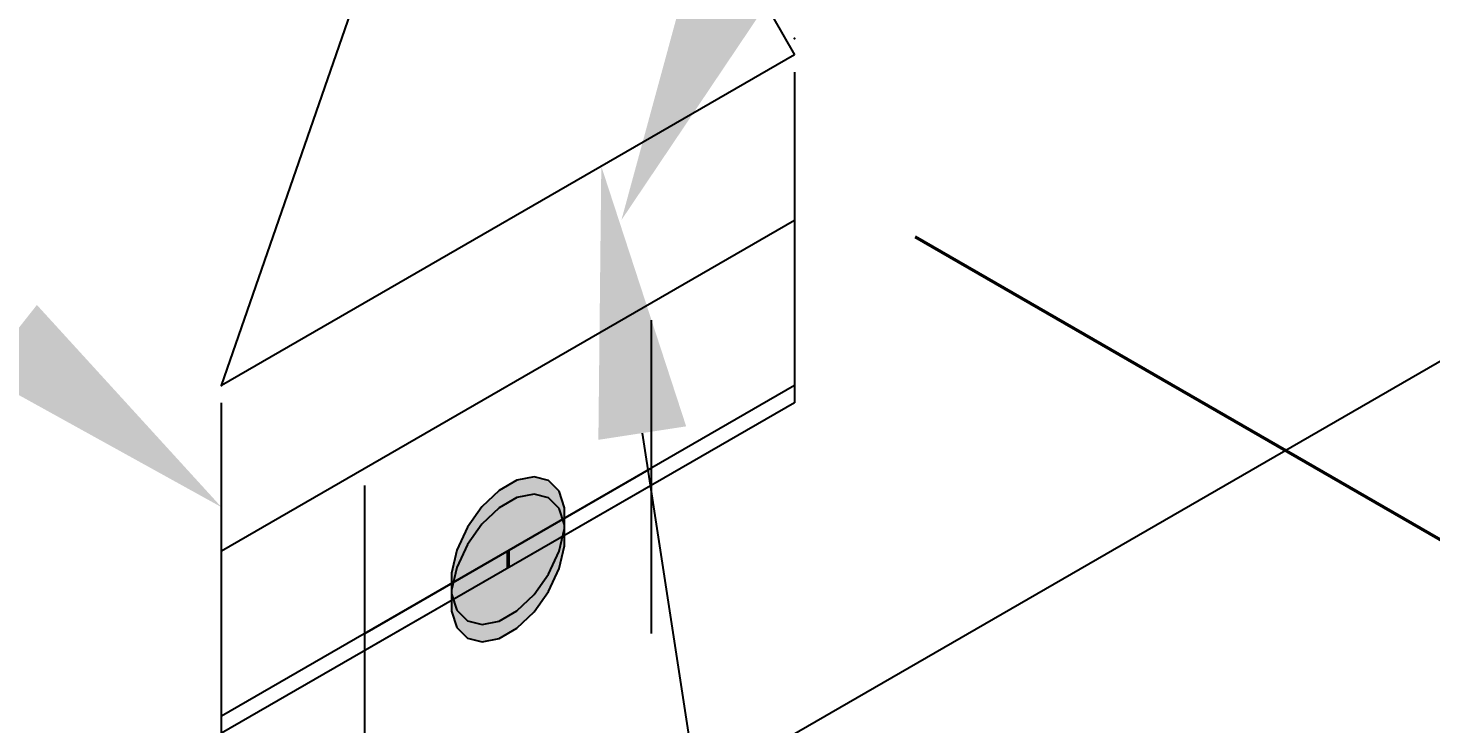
# Model space of a CAD drawing. Header units: millimetres. Extents: x 0 to 594, y 0 to 420.
# Drawn here: x 228.88 to 241.86, y 194.61 to 201.06 of the extents above; entities that cross this region are included whole.
import ezdxf
from ezdxf import colors
from ezdxf.entities.mleader import LeaderData, LeaderLine
from ezdxf.math import Vec2, Vec3

# ---------------------------------------------------------------- set-up
doc = ezdxf.new("R2010")
doc.units = ezdxf.units.MM
doc.header["$LTSCALE"] = 0.25
for name, color, linetype in [('기호 작은 보어', 4, 'Continuous'), ('밸브', 4, 'Continuous'), ('용접', 1, 'Continuous'), ('주석', 7, 'Continuous'), ('치수', 1, 'Continuous')]:
    doc.layers.add(name, color=color, linetype=linetype)
doc.layers.add('파이프 작은 보어', color=30, linetype='Continuous', lineweight=50)
doc.styles.add('AdskIsoMetric', font='arial.ttf', dxfattribs={"width": 0.8, "height": 2.5})
doc.styles.add('AdskIsoMetric-30', font='arial.ttf', dxfattribs={"width": 0.8, "height": 2.5})
doc.styles.get("Standard").update_dxf_attribs({"font": 'arial.ttf'})
doc.dimstyles.new('AdskIsoMetric', dxfattribs={"dimtxt": 2.5, "dimasz": 2.5, "dimexe": 1, "dimexo": 2, "dimgap": 0.8, "dimtad": 1, "dimdec": 0, "dimrnd": 1, "dimzin": 0, "dimdsep": 46, "dimtxsty": 'AdskIsoMetric', "dimcen": 0, "dimclrt": 7, "dimadec": 0, "dimazin": 0, "dimtfac": 1, "dimtdec": 0, "dimtmove": 1, "dimatfit": 3, "dimfxl": 0, "dimfrac": 2, "dimtolj": 1, "dimtzin": 0, "dimarcsym": 0})

# ---------------------------------------------------------------- blocks, each defined once
blk = doc.blocks.new('나사 캡-2-IsoRight')
at = {"color": 0, "linetype": 'ByBlock', "lineweight": -2, "extrusion": (-0.707107, -0.408248, 0.57735)}
for p, q in [((0.08839, -0.25516), (0.08839, 0.15309)), ((0.08839, 0.15309), (0.26517, 0.05103)), ((0.26517, -0.35722), (0.08839, -0.25516))]:
    blk.add_line(p, q, dxfattribs=at)
blk = doc.blocks.new('개스킷-2-IsoRight')
at = {"color": 0, "linetype": 'ByBlock', "lineweight": -2, "extrusion": (-1, 0, 0)}
for p in [(-0.05294, 0.23469), (0.04419, 0.17861), (-0.04419, -0.17861), (0.04419, -0.22964)]:
    blk.add_point(p, dxfattribs=at)
blk = doc.blocks.new('플랜지-2-IsoRight')
at = {"color": 0, "linetype": 'ByBlock', "lineweight": -2}
blk.add_wipeout([(0.04419, -0.22964), (-0.04419, -0.17861), (-0.04419, 0.22964), (0.04419, 0.17861)], dxfattribs=at)
at = {"color": 0, "linetype": 'ByBlock', "lineweight": -2, "extrusion": (-0.707107, -0.408248, 0.57735)}
for p, q in [((-0.04419, -0.17861), (-0.04419, 0.22964)), ((-0.04419, 0.22964), (0.04419, 0.17861)), ((0.04419, 0.17861), (0.04419, -0.22964)), ((0.04419, -0.22964), (-0.04419, -0.17861))]:
    blk.add_line(p, q, dxfattribs=at)
at = {"color": 0, "linetype": 'ByBlock', "lineweight": -2}
blk.add_wipeout([(0.04419, -0.22964), (-0.04419, -0.17861), (-0.04419, 0.22964), (0.04419, 0.17861)], dxfattribs=at)
at = {"color": 0, "linetype": 'ByBlock', "lineweight": -2, "extrusion": (-0.707107, -0.408248, 0.57735)}
for p, q in [((-0.04419, -0.17861), (-0.04419, 0.22964)), ((-0.04419, 0.22964), (0.04419, 0.17861)), ((0.04419, 0.17861), (0.04419, -0.22964)), ((0.04419, -0.22964), (-0.04419, -0.17861))]:
    blk.add_line(p, q, dxfattribs=at)
blk = doc.blocks.new('볼 밸브-2-IsoRight')
at = {"color": 0, "linetype": 'ByBlock', "lineweight": -2, "extrusion": (-0.707107, -0.408248, 0.57735)}
for p, q in [((-0.35355, 0), (-0.35355, 0.40825)), ((-0.35355, 0.40825), (-0.10063, 0.11627)), ((-0.10059, -0.0002), (-0.35355, 0))]:
    blk.add_line(p, q, dxfattribs=at)
blk = doc.blocks.new('Operator_Lever-1-IsoLeft')
at = {"color": 0, "linetype": 'ByBlock', "lineweight": -2, "extrusion": (0, 0.816497, 0.57735)}
for p, q in [((0, 0), (-0.44194, -0.25516)), ((-0.44194, -0.25516), (-0.26517, -0.35722))]:
    blk.add_line(p, q, dxfattribs=at)
blk = doc.blocks.new('*D91')
at = {"layer": 'Defpoints', "color": 0}
for p in [(233.321, 220.872), (246.311, 200.495), (233.321, 192.995)]:
    blk.add_point(p, dxfattribs=at)
at = {"layer": '치수', "color": 0, "lineweight": -2}
for p, q in [((235.321, 222.027), (247.311, 228.949)), ((246.311, 225.872), (246.311, 202.995)), ((235.321, 194.149), (247.311, 201.072))]:
    blk.add_line(p, q, dxfattribs=at)
at = {"layer": '치수', "color": 0}
for points in [[(245.894, 225.872), (246.728, 225.872), (246.311, 228.372)], [(245.894, 202.995), (246.728, 202.995), (246.311, 200.495)]]:
    blk.add_solid(points, dxfattribs=at)
at = {"layer": '치수', "color": 7, "insert": (244.045, 213.125), "char_height": 2.5, "attachment_point": 5, "rotation": 90, "style": 'AdskIsoMetric-30'}
blk.add_mtext('\\A1;390', dxfattribs=at)
blk = doc.blocks.new('*D96')
at = {"layer": 'Defpoints', "color": 0}
for p in [(224.357, 206.472), (253.05, 189.907), (253.05, 174.907)]:
    blk.add_point(p, dxfattribs=at)
at = {"layer": '치수', "color": 0, "lineweight": -2}
blk.add_line((226.522, 190.222), (250.885, 176.157), dxfattribs=at)
at = {"layer": '치수', "color": 0}
for points in [[(226.73, 190.583), (226.314, 189.861), (224.357, 191.472)], [(251.093, 176.517), (250.676, 175.796), (253.05, 174.907)]]:
    blk.add_solid(points, dxfattribs=at)
at = {"layer": '치수', "color": 7, "insert": (238.483, 185.933), "char_height": 2.5, "attachment_point": 5, "rotation": 330, "style": 'AdskIsoMetric-30'}
blk.add_mtext('\\A1;303', dxfattribs=at)
blk = doc.blocks.new('엘보우-1-Iso2DSkew0')
at = {"color": 0, "linetype": 'ByBlock', "lineweight": -2, "extrusion": (0.707107, 0.408248, -0.57735)}
for p, q in [((0, 0), (5.303, -3.062)), ((0, 0), (0, 0)), ((0, -6.124), (0, 0))]:
    blk.add_line(p, q, dxfattribs=at)
blk = doc.blocks.new('SocketWeld-2-IsoRight')
blk.add_hatch(color=256).paths.add_polyline_path([(0.00553, -0.04352), (0.00575, -0.04356), (0.00596, -0.0436), (0.00617, -0.04365), (0.00639, -0.04369), (0.0066, -0.04373), (0.00682, -0.04378), (0.00703, -0.04382), (0.00725, -0.04386), (0.00746, -0.04391), (0.00768, -0.04395), (0.00789, -0.04399), (0.00811, -0.04404), (0.00832, -0.04408), (0.00854, -0.04412), (0.00875, -0.04417), (0.00897, -0.04421), (0.00918, -0.04425), (0.0094, -0.0443), (0.00961, -0.04434), (0.00982, -0.04438), (0.01004, -0.04443), (0.01025, -0.04447), (0.01047, -0.04451), (0.01068, -0.04456), (0.0109, -0.0446), (0.01111, -0.04464), (0.01133, -0.04469), (0.01154, -0.04473), (0.01176, -0.04477), (0.01197, -0.04482), (0.01219, -0.04486), (0.0124, -0.0449), (0.01262, -0.04495), (0.01283, -0.04499), (0.01305, -0.04503), (0.01326, -0.04508), (0.01347, -0.04512), (0.01369, -0.04516), (0.0139, -0.04521), (0.01412, -0.04525), (0.01433, -0.04529), (0.01455, -0.04534), (0.01476, -0.04538), (0.01498, -0.04543), (0.01519, -0.04547), (0.01541, -0.04551), (0.01562, -0.04556), (0.01584, -0.0456), (0.01605, -0.04564), (0.01605, -0.04564), (0.01623, -0.04559), (0.01642, -0.04555), (0.0166, -0.0455), (0.01678, -0.04545), (0.01696, -0.0454), (0.01715, -0.04536), (0.01733, -0.04531), (0.01751, -0.04526), (0.01769, -0.04521), (0.01788, -0.04516), (0.01806, -0.04512), (0.01824, -0.04507), (0.01843, -0.04502), (0.01861, -0.04497), (0.01879, -0.04493), (0.01897, -0.04488), (0.01916, -0.04483), (0.01934, -0.04478), (0.01952, -0.04473), (0.0197, -0.04469), (0.01989, -0.04464), (0.02007, -0.04459), (0.02025, -0.04454), (0.02043, -0.0445), (0.02062, -0.04445), (0.0208, -0.0444), (0.02098, -0.04435), (0.02116, -0.0443), (0.02135, -0.04426), (0.02153, -0.04421), (0.02171, -0.04416), (0.0219, -0.04411), (0.02208, -0.04407), (0.02226, -0.04402), (0.02244, -0.04397), (0.02263, -0.04392), (0.02281, -0.04387), (0.02299, -0.04383), (0.02317, -0.04378), (0.02336, -0.04373), (0.02354, -0.04368), (0.02372, -0.04364), (0.0239, -0.04359), (0.02409, -0.04354), (0.02427, -0.04349), (0.02445, -0.04344), (0.02463, -0.0434), (0.02482, -0.04335), (0.025, -0.0433), (0.025, -0.0433), (0.02513, -0.04317), (0.02527, -0.04303), (0.0254, -0.0429), (0.02553, -0.04276), (0.02566, -0.04263), (0.0258, -0.0425), (0.02593, -0.04236), (0.02606, -0.04223), (0.02619, -0.04209), (0.02633, -0.04196), (0.02646, -0.04182), (0.02659, -0.04169), (0.02672, -0.04156), (0.02686, -0.04142), (0.02699, -0.04129), (0.02712, -0.04115), (0.02726, -0.04102), (0.02739, -0.04088), (0.02752, -0.04075), (0.02765, -0.04062), (0.02779, -0.04048), (0.02792, -0.04035), (0.02805, -0.04021), (0.02818, -0.04008), (0.02832, -0.03994), (0.02845, -0.03981), (0.02858, -0.03968), (0.02872, -0.03954), (0.02885, -0.03941), (0.02898, -0.03927), (0.02911, -0.03914), (0.02925, -0.039), (0.02938, -0.03887), (0.02951, -0.03874), (0.02964, -0.0386), (0.02978, -0.03847), (0.02991, -0.03833), (0.03004, -0.0382), (0.03017, -0.03806), (0.03031, -0.03793), (0.03044, -0.0378), (0.03057, -0.03766), (0.03071, -0.03753), (0.03084, -0.03739), (0.03097, -0.03726), (0.0311, -0.03712), (0.03124, -0.03699), (0.03137, -0.03686), (0.0315, -0.03672), (0.0315, -0.03672), (0.03157, -0.03651), (0.03164, -0.03631), (0.03171, -0.0361), (0.03178, -0.03589), (0.03185, -0.03568), (0.03192, -0.03548), (0.03199, -0.03527), (0.03206, -0.03506), (0.03213, -0.03485), (0.0322, -0.03465), (0.03227, -0.03444), (0.03234, -0.03423), (0.03241, -0.03402), (0.03248, -0.03381), (0.03255, -0.03361), (0.03262, -0.0334), (0.03269, -0.03319), (0.03276, -0.03298), (0.03283, -0.03278), (0.0329, -0.03257), (0.03297, -0.03236), (0.03304, -0.03215), (0.03311, -0.03195), (0.03318, -0.03174), (0.03325, -0.03153), (0.03332, -0.03132), (0.03339, -0.03112), (0.03346, -0.03091), (0.03352, -0.0307), (0.03359, -0.03049), (0.03366, -0.03028), (0.03373, -0.03008), (0.0338, -0.02987), (0.03387, -0.02966), (0.03394, -0.02945), (0.03401, -0.02925), (0.03408, -0.02904), (0.03415, -0.02883), (0.03422, -0.02862), (0.03429, -0.02842), (0.03436, -0.02821), (0.03443, -0.028), (0.0345, -0.02779), (0.03457, -0.02759), (0.03464, -0.02738), (0.03471, -0.02717), (0.03478, -0.02696), (0.03485, -0.02676), (0.03492, -0.02655), (0.03492, -0.02655), (0.03492, -0.02629), (0.03492, -0.02603), (0.03492, -0.02577), (0.03492, -0.0255), (0.03492, -0.02524), (0.03492, -0.02498), (0.03492, -0.02472), (0.03492, -0.02446), (0.03492, -0.0242), (0.03492, -0.02394), (0.03492, -0.02368), (0.03492, -0.02342), (0.03492, -0.02316), (0.03492, -0.0229), (0.03492, -0.02264), (0.03492, -0.02238), (0.03492, -0.02212), (0.03492, -0.02186), (0.03492, -0.02159), (0.03492, -0.02133), (0.03492, -0.02107), (0.03492, -0.02081), (0.03492, -0.02055), (0.03492, -0.02029), (0.03492, -0.02003), (0.03492, -0.01977), (0.03492, -0.01951), (0.03492, -0.01925), (0.03492, -0.01899), (0.03492, -0.01873), (0.03492, -0.01847), (0.03492, -0.01821), (0.03492, -0.01795), (0.03492, -0.01768), (0.03492, -0.01742), (0.03492, -0.01716), (0.03492, -0.0169), (0.03492, -0.01664), (0.03492, -0.01638), (0.03492, -0.01612), (0.03492, -0.01586), (0.03492, -0.0156), (0.03492, -0.01534), (0.03492, -0.01508), (0.03492, -0.01482), (0.03492, -0.01456), (0.03492, -0.0143), (0.03492, -0.01404), (0.03492, -0.01377), (0.03492, -0.01377), (0.03485, -0.01349), (0.03478, -0.0132), (0.03471, -0.01291), (0.03464, -0.01262), (0.03457, -0.01233), (0.0345, -0.01205), (0.03443, -0.01176), (0.03436, -0.01147), (0.03429, -0.01118), (0.03422, -0.01089), (0.03415, -0.0106), (0.03408, -0.01032), (0.03401, -0.01003), (0.03394, -0.00974), (0.03387, -0.00945), (0.0338, -0.00916), (0.03373, -0.00888), (0.03366, -0.00859), (0.03359, -0.0083), (0.03352, -0.00801), (0.03346, -0.00772), (0.03339, -0.00743), (0.03332, -0.00715), (0.03325, -0.00686), (0.03318, -0.00657), (0.03311, -0.00628), (0.03304, -0.00599), (0.03297, -0.00571), (0.0329, -0.00542), (0.03283, -0.00513), (0.03276, -0.00484), (0.03269, -0.00455), (0.03262, -0.00426), (0.03255, -0.00398), (0.03248, -0.00369), (0.03241, -0.0034), (0.03234, -0.00311), (0.03227, -0.00282), (0.0322, -0.00254), (0.03213, -0.00225), (0.03206, -0.00196), (0.03199, -0.00167), (0.03192, -0.00138), (0.03185, -0.00109), (0.03178, -0.00081), (0.03171, -0.00052), (0.03164, -0.00023), (0.03157, 0.00006), (0.0315, 0.00035), (0.0315, 0.00035), (0.03137, 0.00063), (0.03124, 0.00092), (0.0311, 0.00121), (0.03097, 0.0015), (0.03084, 0.00178), (0.03071, 0.00207), (0.03057, 0.00236), (0.03044, 0.00265), (0.03031, 0.00293), (0.03017, 0.00322), (0.03004, 0.00351), (0.02991, 0.0038), (0.02978, 0.00408), (0.02964, 0.00437), (0.02951, 0.00466), (0.02938, 0.00495), (0.02925, 0.00523), (0.02911, 0.00552), (0.02898, 0.00581), (0.02885, 0.0061), (0.02872, 0.00638), (0.02858, 0.00667), (0.02845, 0.00696), (0.02832, 0.00725), (0.02818, 0.00753), (0.02805, 0.00782), (0.02792, 0.00811), (0.02779, 0.0084), (0.02765, 0.00868), (0.02752, 0.00897), (0.02739, 0.00926), (0.02726, 0.00955), (0.02712, 0.00983), (0.02699, 0.01012), (0.02686, 0.01041), (0.02672, 0.0107), (0.02659, 0.01098), (0.02646, 0.01127), (0.02633, 0.01156), (0.02619, 0.01185), (0.02606, 0.01213), (0.02593, 0.01242), (0.0258, 0.01271), (0.02566, 0.013), (0.02553, 0.01328), (0.0254, 0.01357), (0.02527, 0.01386), (0.02513, 0.01415), (0.025, 0.01443), (0.025, 0.01443), (0.02482, 0.01469), (0.02463, 0.01495), (0.02445, 0.01521), (0.02427, 0.01547), (0.02409, 0.01573), (0.0239, 0.01599), (0.02372, 0.01624), (0.02354, 0.0165), (0.02336, 0.01676), (0.02317, 0.01702), (0.02299, 0.01728), (0.02281, 0.01754), (0.02263, 0.0178), (0.02244, 0.01806), (0.02226, 0.01831), (0.02208, 0.01857), (0.0219, 0.01883), (0.02171, 0.01909), (0.02153, 0.01935), (0.02135, 0.01961), (0.02116, 0.01987), (0.02098, 0.02012), (0.0208, 0.02038), (0.02062, 0.02064), (0.02043, 0.0209), (0.02025, 0.02116), (0.02007, 0.02142), (0.01989, 0.02168), (0.0197, 0.02193), (0.01952, 0.02219), (0.01934, 0.02245), (0.01916, 0.02271), (0.01897, 0.02297), (0.01879, 0.02323), (0.01861, 0.02349), (0.01843, 0.02375), (0.01824, 0.024), (0.01806, 0.02426), (0.01788, 0.02452), (0.01769, 0.02478), (0.01751, 0.02504), (0.01733, 0.0253), (0.01715, 0.02556), (0.01696, 0.02581), (0.01678, 0.02607), (0.0166, 0.02633), (0.01642, 0.02659), (0.01623, 0.02685), (0.01605, 0.02711), (0.01605, 0.02711), (0.01584, 0.02731), (0.01562, 0.02752), (0.01541, 0.02772), (0.01519, 0.02793), (0.01498, 0.02813), (0.01476, 0.02834), (0.01455, 0.02854), (0.01433, 0.02874), (0.01412, 0.02895), (0.0139, 0.02915), (0.01369, 0.02936), (0.01347, 0.02956), (0.01326, 0.02977), (0.01305, 0.02997), (0.01283, 0.03018), (0.01262, 0.03038), (0.0124, 0.03058), (0.01219, 0.03079), (0.01197, 0.03099), (0.01176, 0.0312), (0.01154, 0.0314), (0.01133, 0.03161), (0.01111, 0.03181), (0.0109, 0.03202), (0.01068, 0.03222), (0.01047, 0.03243), (0.01025, 0.03263), (0.01004, 0.03283), (0.00982, 0.03304), (0.00961, 0.03324), (0.0094, 0.03345), (0.00918, 0.03365), (0.00897, 0.03386), (0.00875, 0.03406), (0.00854, 0.03427), (0.00832, 0.03447), (0.00811, 0.03467), (0.00789, 0.03488), (0.00768, 0.03508), (0.00746, 0.03529), (0.00725, 0.03549), (0.00703, 0.0357), (0.00682, 0.0359), (0.0066, 0.03611), (0.00639, 0.03631), (0.00617, 0.03652), (0.00596, 0.03672), (0.00575, 0.03692), (0.00553, 0.03713), (0.00553, 0.03713), (0.00531, 0.03726), (0.00508, 0.03739), (0.00485, 0.03752), (0.00463, 0.03765), (0.0044, 0.03778), (0.00418, 0.03791), (0.00395, 0.03804), (0.00372, 0.03817), (0.0035, 0.0383), (0.00327, 0.03843), (0.00305, 0.03856), (0.00282, 0.03869), (0.0026, 0.03882), (0.00237, 0.03895), (0.00214, 0.03908), (0.00192, 0.03921), (0.00169, 0.03934), (0.00147, 0.03948), (0.00124, 0.03961), (0.00102, 0.03974), (0.00079, 0.03987), (0.00056, 0.04), (0.00034, 0.04013), (0.00011, 0.04026), (-0.00011, 0.04039), (-0.00034, 0.04052), (-0.00056, 0.04065), (-0.00079, 0.04078), (-0.00102, 0.04091), (-0.00124, 0.04104), (-0.00147, 0.04117), (-0.00169, 0.0413), (-0.00192, 0.04143), (-0.00214, 0.04156), (-0.00237, 0.04169), (-0.0026, 0.04182), (-0.00282, 0.04195), (-0.00305, 0.04208), (-0.00327, 0.04221), (-0.0035, 0.04234), (-0.00372, 0.04247), (-0.00395, 0.0426), (-0.00418, 0.04273), (-0.0044, 0.04286), (-0.00463, 0.04299), (-0.00485, 0.04312), (-0.00508, 0.04325), (-0.00531, 0.04339), (-0.00553, 0.04352), (-0.00553, 0.04352), (-0.00575, 0.04356), (-0.00596, 0.0436), (-0.00617, 0.04365), (-0.00639, 0.04369), (-0.0066, 0.04373), (-0.00682, 0.04378), (-0.00703, 0.04382), (-0.00725, 0.04386), (-0.00746, 0.04391), (-0.00768, 0.04395), (-0.00789, 0.04399), (-0.00811, 0.04404), (-0.00832, 0.04408), (-0.00854, 0.04412), (-0.00875, 0.04417), (-0.00897, 0.04421), (-0.00918, 0.04425), (-0.0094, 0.0443), (-0.00961, 0.04434), (-0.00982, 0.04438), (-0.01004, 0.04443), (-0.01025, 0.04447), (-0.01047, 0.04451), (-0.01068, 0.04456), (-0.0109, 0.0446), (-0.01111, 0.04464), (-0.01133, 0.04469), (-0.01154, 0.04473), (-0.01176, 0.04477), (-0.01197, 0.04482), (-0.01219, 0.04486), (-0.0124, 0.0449), (-0.01262, 0.04495), (-0.01283, 0.04499), (-0.01305, 0.04503), (-0.01326, 0.04508), (-0.01347, 0.04512), (-0.01369, 0.04516), (-0.0139, 0.04521), (-0.01412, 0.04525), (-0.01433, 0.04529), (-0.01455, 0.04534), (-0.01476, 0.04538), (-0.01498, 0.04543), (-0.01519, 0.04547), (-0.01541, 0.04551), (-0.01562, 0.04556), (-0.01584, 0.0456), (-0.01605, 0.04564), (-0.01605, 0.04564), (-0.01623, 0.04559), (-0.01642, 0.04555), (-0.0166, 0.0455), (-0.01678, 0.04545), (-0.01696, 0.0454), (-0.01715, 0.04536), (-0.01733, 0.04531), (-0.01751, 0.04526), (-0.01769, 0.04521), (-0.01788, 0.04516), (-0.01806, 0.04512), (-0.01824, 0.04507), (-0.01843, 0.04502), (-0.01861, 0.04497), (-0.01879, 0.04493), (-0.01897, 0.04488), (-0.01916, 0.04483), (-0.01934, 0.04478), (-0.01952, 0.04473), (-0.0197, 0.04469), (-0.01989, 0.04464), (-0.02007, 0.04459), (-0.02025, 0.04454), (-0.02043, 0.0445), (-0.02062, 0.04445), (-0.0208, 0.0444), (-0.02098, 0.04435), (-0.02116, 0.0443), (-0.02135, 0.04426), (-0.02153, 0.04421), (-0.02171, 0.04416), (-0.0219, 0.04411), (-0.02208, 0.04407), (-0.02226, 0.04402), (-0.02244, 0.04397), (-0.02263, 0.04392), (-0.02281, 0.04387), (-0.02299, 0.04383), (-0.02317, 0.04378), (-0.02336, 0.04373), (-0.02354, 0.04368), (-0.02372, 0.04364), (-0.0239, 0.04359), (-0.02409, 0.04354), (-0.02427, 0.04349), (-0.02445, 0.04344), (-0.02463, 0.0434), (-0.02482, 0.04335), (-0.025, 0.0433), (-0.025, 0.0433), (-0.02513, 0.04317), (-0.02527, 0.04303), (-0.0254, 0.0429), (-0.02553, 0.04276), (-0.02566, 0.04263), (-0.0258, 0.0425), (-0.02593, 0.04236), (-0.02606, 0.04223), (-0.02619, 0.04209), (-0.02633, 0.04196), (-0.02646, 0.04182), (-0.02659, 0.04169), (-0.02672, 0.04156), (-0.02686, 0.04142), (-0.02699, 0.04129), (-0.02712, 0.04115), (-0.02726, 0.04102), (-0.02739, 0.04088), (-0.02752, 0.04075), (-0.02765, 0.04062), (-0.02779, 0.04048), (-0.02792, 0.04035), (-0.02805, 0.04021), (-0.02818, 0.04008), (-0.02832, 0.03994), (-0.02845, 0.03981), (-0.02858, 0.03968), (-0.02872, 0.03954), (-0.02885, 0.03941), (-0.02898, 0.03927), (-0.02911, 0.03914), (-0.02925, 0.039), (-0.02938, 0.03887), (-0.02951, 0.03874), (-0.02964, 0.0386), (-0.02978, 0.03847), (-0.02991, 0.03833), (-0.03004, 0.0382), (-0.03017, 0.03806), (-0.03031, 0.03793), (-0.03044, 0.0378), (-0.03057, 0.03766), (-0.03071, 0.03753), (-0.03084, 0.03739), (-0.03097, 0.03726), (-0.0311, 0.03712), (-0.03124, 0.03699), (-0.03137, 0.03686), (-0.0315, 0.03672), (-0.0315, 0.03672), (-0.03157, 0.03651), (-0.03164, 0.03631), (-0.03171, 0.0361), (-0.03178, 0.03589), (-0.03185, 0.03568), (-0.03192, 0.03548), (-0.03199, 0.03527), (-0.03206, 0.03506), (-0.03213, 0.03485), (-0.0322, 0.03465), (-0.03227, 0.03444), (-0.03234, 0.03423), (-0.03241, 0.03402), (-0.03248, 0.03381), (-0.03255, 0.03361), (-0.03262, 0.0334), (-0.03269, 0.03319), (-0.03276, 0.03298), (-0.03283, 0.03278), (-0.0329, 0.03257), (-0.03297, 0.03236), (-0.03304, 0.03215), (-0.03311, 0.03195), (-0.03318, 0.03174), (-0.03325, 0.03153), (-0.03332, 0.03132), (-0.03339, 0.03112), (-0.03346, 0.03091), (-0.03352, 0.0307), (-0.03359, 0.03049), (-0.03366, 0.03028), (-0.03373, 0.03008), (-0.0338, 0.02987), (-0.03387, 0.02966), (-0.03394, 0.02945), (-0.03401, 0.02925), (-0.03408, 0.02904), (-0.03415, 0.02883), (-0.03422, 0.02862), (-0.03429, 0.02842), (-0.03436, 0.02821), (-0.03443, 0.028), (-0.0345, 0.02779), (-0.03457, 0.02759), (-0.03464, 0.02738), (-0.03471, 0.02717), (-0.03478, 0.02696), (-0.03485, 0.02676), (-0.03492, 0.02655), (-0.03492, 0.02655), (-0.03492, 0.02629), (-0.03492, 0.02603), (-0.03492, 0.02577), (-0.03492, 0.0255), (-0.03492, 0.02524), (-0.03492, 0.02498), (-0.03492, 0.02472), (-0.03492, 0.02446), (-0.03492, 0.0242), (-0.03492, 0.02394), (-0.03492, 0.02368), (-0.03492, 0.02342), (-0.03492, 0.02316), (-0.03492, 0.0229), (-0.03492, 0.02264), (-0.03492, 0.02238), (-0.03492, 0.02212), (-0.03492, 0.02186), (-0.03492, 0.02159), (-0.03492, 0.02133), (-0.03492, 0.02107), (-0.03492, 0.02081), (-0.03492, 0.02055), (-0.03492, 0.02029), (-0.03492, 0.02003), (-0.03492, 0.01977), (-0.03492, 0.01951), (-0.03492, 0.01925), (-0.03492, 0.01899), (-0.03492, 0.01873), (-0.03492, 0.01847), (-0.03492, 0.01821), (-0.03492, 0.01795), (-0.03492, 0.01768), (-0.03492, 0.01742), (-0.03492, 0.01716), (-0.03492, 0.0169), (-0.03492, 0.01664), (-0.03492, 0.01638), (-0.03492, 0.01612), (-0.03492, 0.01586), (-0.03492, 0.0156), (-0.03492, 0.01534), (-0.03492, 0.01508), (-0.03492, 0.01482), (-0.03492, 0.01456), (-0.03492, 0.0143), (-0.03492, 0.01404), (-0.03492, 0.01377), (-0.03492, 0.01377), (-0.03485, 0.01349), (-0.03478, 0.0132), (-0.03471, 0.01291), (-0.03464, 0.01262), (-0.03457, 0.01233), (-0.0345, 0.01205), (-0.03443, 0.01176), (-0.03436, 0.01147), (-0.03429, 0.01118), (-0.03422, 0.01089), (-0.03415, 0.0106), (-0.03408, 0.01032), (-0.03401, 0.01003), (-0.03394, 0.00974), (-0.03387, 0.00945), (-0.0338, 0.00916), (-0.03373, 0.00888), (-0.03366, 0.00859), (-0.03359, 0.0083), (-0.03352, 0.00801), (-0.03346, 0.00772), (-0.03339, 0.00743), (-0.03332, 0.00715), (-0.03325, 0.00686), (-0.03318, 0.00657), (-0.03311, 0.00628), (-0.03304, 0.00599), (-0.03297, 0.00571), (-0.0329, 0.00542), (-0.03283, 0.00513), (-0.03276, 0.00484), (-0.03269, 0.00455), (-0.03262, 0.00426), (-0.03255, 0.00398), (-0.03248, 0.00369), (-0.03241, 0.0034), (-0.03234, 0.00311), (-0.03227, 0.00282), (-0.0322, 0.00254), (-0.03213, 0.00225), (-0.03206, 0.00196), (-0.03199, 0.00167), (-0.03192, 0.00138), (-0.03185, 0.00109), (-0.03178, 0.00081), (-0.03171, 0.00052), (-0.03164, 0.00023), (-0.03157, -0.00006), (-0.0315, -0.00035), (-0.0315, -0.00035), (-0.03137, -0.00063), (-0.03124, -0.00092), (-0.0311, -0.00121), (-0.03097, -0.0015), (-0.03084, -0.00178), (-0.03071, -0.00207), (-0.03057, -0.00236), (-0.03044, -0.00265), (-0.03031, -0.00293), (-0.03017, -0.00322), (-0.03004, -0.00351), (-0.02991, -0.0038), (-0.02978, -0.00408), (-0.02964, -0.00437), (-0.02951, -0.00466), (-0.02938, -0.00495), (-0.02925, -0.00523), (-0.02911, -0.00552), (-0.02898, -0.00581), (-0.02885, -0.0061), (-0.02872, -0.00638), (-0.02858, -0.00667), (-0.02845, -0.00696), (-0.02832, -0.00725), (-0.02818, -0.00753), (-0.02805, -0.00782), (-0.02792, -0.00811), (-0.02779, -0.0084), (-0.02765, -0.00868), (-0.02752, -0.00897), (-0.02739, -0.00926), (-0.02726, -0.00955), (-0.02712, -0.00983), (-0.02699, -0.01012), (-0.02686, -0.01041), (-0.02672, -0.0107), (-0.02659, -0.01098), (-0.02646, -0.01127), (-0.02633, -0.01156), (-0.02619, -0.01185), (-0.02606, -0.01213), (-0.02593, -0.01242), (-0.0258, -0.01271), (-0.02566, -0.013), (-0.02553, -0.01328), (-0.0254, -0.01357), (-0.02527, -0.01386), (-0.02513, -0.01415), (-0.025, -0.01443), (-0.025, -0.01443), (-0.02482, -0.01469), (-0.02463, -0.01495), (-0.02445, -0.01521), (-0.02427, -0.01547), (-0.02409, -0.01573), (-0.0239, -0.01599), (-0.02372, -0.01624), (-0.02354, -0.0165), (-0.02336, -0.01676), (-0.02317, -0.01702), (-0.02299, -0.01728), (-0.02281, -0.01754), (-0.02263, -0.0178), (-0.02244, -0.01806), (-0.02226, -0.01831), (-0.02208, -0.01857), (-0.0219, -0.01883), (-0.02171, -0.01909), (-0.02153, -0.01935), (-0.02135, -0.01961), (-0.02116, -0.01987), (-0.02098, -0.02012), (-0.0208, -0.02038), (-0.02062, -0.02064), (-0.02043, -0.0209), (-0.02025, -0.02116), (-0.02007, -0.02142), (-0.01989, -0.02168), (-0.0197, -0.02193), (-0.01952, -0.02219), (-0.01934, -0.02245), (-0.01916, -0.02271), (-0.01897, -0.02297), (-0.01879, -0.02323), (-0.01861, -0.02349), (-0.01843, -0.02375), (-0.01824, -0.024), (-0.01806, -0.02426), (-0.01788, -0.02452), (-0.01769, -0.02478), (-0.01751, -0.02504), (-0.01733, -0.0253), (-0.01715, -0.02556), (-0.01696, -0.02581), (-0.01678, -0.02607), (-0.0166, -0.02633), (-0.01642, -0.02659), (-0.01623, -0.02685), (-0.01605, -0.02711), (-0.01605, -0.02711), (-0.01584, -0.02731), (-0.01562, -0.02752), (-0.01541, -0.02772), (-0.01519, -0.02793), (-0.01498, -0.02813), (-0.01476, -0.02834), (-0.01455, -0.02854), (-0.01433, -0.02874), (-0.01412, -0.02895), (-0.0139, -0.02915), (-0.01369, -0.02936), (-0.01347, -0.02956), (-0.01326, -0.02977), (-0.01305, -0.02997), (-0.01283, -0.03018), (-0.01262, -0.03038), (-0.0124, -0.03058), (-0.01219, -0.03079), (-0.01197, -0.03099), (-0.01176, -0.0312), (-0.01154, -0.0314), (-0.01133, -0.03161), (-0.01111, -0.03181), (-0.0109, -0.03202), (-0.01068, -0.03222), (-0.01047, -0.03243), (-0.01025, -0.03263), (-0.01004, -0.03283), (-0.00982, -0.03304), (-0.00961, -0.03324), (-0.0094, -0.03345), (-0.00918, -0.03365), (-0.00897, -0.03386), (-0.00875, -0.03406), (-0.00854, -0.03427), (-0.00832, -0.03447), (-0.00811, -0.03467), (-0.00789, -0.03488), (-0.00768, -0.03508), (-0.00746, -0.03529), (-0.00725, -0.03549), (-0.00703, -0.0357), (-0.00682, -0.0359), (-0.0066, -0.03611), (-0.00639, -0.03631), (-0.00617, -0.03652), (-0.00596, -0.03672), (-0.00575, -0.03692), (-0.00553, -0.03713), (-0.00553, -0.03713), (-0.00531, -0.03726), (-0.00508, -0.03739), (-0.00485, -0.03752), (-0.00463, -0.03765), (-0.0044, -0.03778), (-0.00418, -0.03791), (-0.00395, -0.03804), (-0.00372, -0.03817), (-0.0035, -0.0383), (-0.00327, -0.03843), (-0.00305, -0.03856), (-0.00282, -0.03869), (-0.0026, -0.03882), (-0.00237, -0.03895), (-0.00214, -0.03908), (-0.00192, -0.03921), (-0.00169, -0.03934), (-0.00147, -0.03948), (-0.00124, -0.03961), (-0.00102, -0.03974), (-0.00079, -0.03987), (-0.00056, -0.04), (-0.00034, -0.04013), (-0.00011, -0.04026), (0.00011, -0.04039), (0.00034, -0.04052), (0.00056, -0.04065), (0.00079, -0.04078), (0.00102, -0.04091), (0.00124, -0.04104), (0.00147, -0.04117), (0.00169, -0.0413), (0.00192, -0.04143), (0.00214, -0.04156), (0.00237, -0.04169), (0.0026, -0.04182), (0.00282, -0.04195), (0.00305, -0.04208), (0.00327, -0.04221), (0.0035, -0.04234), (0.00372, -0.04247), (0.00395, -0.0426), (0.00418, -0.04273), (0.0044, -0.04286), (0.00463, -0.04299), (0.00485, -0.04312), (0.00508, -0.04325), (0.00531, -0.04339)], flags=0)
at = {"color": 0, "linetype": 'ByBlock', "lineweight": -2, "extrusion": (-0.707107, -0.408248, 0.57735)}
for p, q in [((-0.08839, 0.15309), (0, 0.10206)), ((0, 0.10206), (0, -0.10206)), ((-0.025, 0.0433), (-0.0315, 0.03672)), ((-0.01605, 0.04564), (-0.025, 0.0433)), ((-0.00553, 0.04352), (-0.01605, 0.04564)), ((0.00553, 0.03713), (-0.00553, 0.04352)), ((-0.0315, 0.03672), (-0.03492, 0.02655)), ((0.01605, 0.02711), (0.00553, 0.03713)), ((-0.03492, 0.02655), (-0.03492, 0.01377)), ((0.025, 0.01443), (0.01605, 0.02711)), ((-0.03492, 0.01377), (-0.0315, -0.00035)), ((0.0315, 0.00035), (0.025, 0.01443)), ((0.03492, -0.01377), (0.0315, 0.00035)), ((-0.0315, -0.00035), (-0.025, -0.01443)), ((-0.025, -0.01443), (-0.01605, -0.02711)), ((0.03492, -0.02655), (0.03492, -0.01377)), ((-0.01605, -0.02711), (-0.00553, -0.03713)), ((0.0315, -0.03672), (0.03492, -0.02655)), ((-0.00553, -0.03713), (0.00553, -0.04352)), ((0.025, -0.0433), (0.0315, -0.03672)), ((0, -0.10206), (-0.08839, -0.05103)), ((0.00553, -0.04352), (0.01605, -0.04564)), ((0.01605, -0.04564), (0.025, -0.0433))]:
    blk.add_line(p, q, dxfattribs=at)

msp = doc.modelspace()

# ---------------------------------------------------------------- linework, layer by layer
at = {"layer": '파이프 작은 보어'}
msp.add_lwpolyline([(237.0866, 199.1229), (246.926, 193.4421)], dxfattribs=at)

# ---------------------------------------------------------------- block references
at = {"layer": '기호 작은 보어', "xscale": 15, "yscale": 15, "zscale": 15, "rotation": 120.0000000008665}
msp.add_blockref('나사 캡-2-IsoRight', (233.3207, 194.5256), dxfattribs=at)
at = {"layer": '밸브', "xscale": 15, "yscale": 15, "zscale": 15}
for name, p, rotation in [('Operator_Lever-1-IsoLeft', (233.3207, 205.4024), 120.0000000000241), ('개스킷-2-IsoRight', (233.3207, 198.5132), 300.0000000000001)]:
    msp.add_blockref(name, p, dxfattribs=dict(at, rotation=rotation))
at = {"layer": '파이프 작은 보어'}
msp.add_blockref('엘보우-1-Iso2DSkew0', (224.357, 206.4723), dxfattribs=at)

# ---------------------------------------------------------------- next in the draw order: block references
at = {"layer": '밸브', "xscale": 15, "yscale": 15, "zscale": 15, "rotation": 120.0000000009627}
msp.add_blockref('플랜지-2-IsoRight', (233.3207, 196.9822), dxfattribs=at)

# ---------------------------------------------------------------- next in the draw order: linework, layer by layer
at = {"layer": '파이프 작은 보어'}
msp.add_lwpolyline([(233.3207, 196.0565), (233.3207, 196.2168)], dxfattribs=at)

# ---------------------------------------------------------------- next in the draw order: block references
at = {"layer": '밸브', "xscale": 15, "yscale": 15, "zscale": 15, "rotation": 120.0000000000241}
msp.add_blockref('볼 밸브-2-IsoRight', (233.3207, 205.4024), dxfattribs=at)
at = {"layer": '용접', "xscale": 15, "yscale": 15, "zscale": 15}
for p, rotation in [((233.3207, 196.0565), 300.0000000002287), ((233.3207, 196.2168), 120.0000000001876)]:
    msp.add_blockref('SocketWeld-2-IsoRight', p, dxfattribs=dict(at, rotation=rotation))

# ---------------------------------------------------------------- next in the draw order: dimensions: what is measured, and where the dimension line sits
at = {"layer": '치수'}
for base, p1, p2, angle, text, override, picture, middle in [((246.3111, 200.4946), (233.3207, 220.872), (233.3207, 192.9946), 270, '390', {"dimtad": 0, "dimlfac": 14.003034, "dimtxsty": 'AdskIsoMetric-30', "dimse1": 0, "dimse2": 0, "dimsd1": 0, "dimsd2": 0, "dimtmove": 1}, '*D91', (244.0448, 213.1248)), ((253.0497, 174.9065), (224.357, 206.4723), (253.0497, 189.9065), 330, '303', {"dimtad": 0, "dimlfac": 9.13291, "dimtxsty": 'AdskIsoMetric-30', "dimse1": 1, "dimse2": 1, "dimsd1": 0, "dimsd2": 0, "dimtmove": 1}, '*D96', (238.4834, 185.9333))]:
    dim = msp.add_linear_dim(base=base, p1=p1, p2=p2, angle=angle, text=text, dimstyle='AdskIsoMetric', override=override, dxfattribs=at)
    dim.commit()
    dim.dimension.update_dxf_attribs({"geometry": picture, "text_midpoint": middle, "dimtype": 160})

# ---------------------------------------------------------------- next in the draw order: leaders
at = {"layer": '주석'}
ml = msp.add_multileader_mtext('Standard', dxfattribs=at)
ml.set_content('')
ml.set_leader_properties()
ml.build(insert=Vec2(0, 0))
ml.multileader.update_dxf_attribs({"dogleg_length": 0, "arrow_head_size": 2.5})
ctx = ml.context
ctx.base_point, ctx.arrow_head_size = Vec3(238.1021, 207.4478), 2.5
notes = []
notes.append((ctx, [(0, (1, 1, 0), (238.1021, 207.4478), (-1, 0), 0, [(0, [(234.3698, 199.2786)], 0, [])])]))
ctx.mtext, ml.multileader.dxf.content_type = None, 0
ml = msp.add_multileader_mtext('Standard', dxfattribs=at)
ml.set_content('')
ml.set_leader_properties()
ml.build(insert=Vec2(0, 0))
ml.multileader.update_dxf_attribs({"dogleg_length": 0, "arrow_head_size": 2.5})
ctx = ml.context
ctx.base_point, ctx.arrow_head_size = Vec3(225.125, 201), 2.5
notes.append((ctx, [(0, (1, 1, 0), (225.125, 201), (-1, 0), 0, [(0, [(230.669, 196.6203)], 0, [])])]))
ctx.mtext, ml.multileader.dxf.content_type = None, 0
ml = msp.add_multileader_mtext('Standard', dxfattribs=at)
ml.set_content('')
ml.set_leader_properties()
ml.build(insert=Vec2(0, 0))
ml.multileader.update_dxf_attribs({"dogleg_length": 0, "arrow_head_size": 2.5})
ctx = ml.context
ctx.base_point, ctx.arrow_head_size = Vec3(235, 194.4562), 2.5
notes.append((ctx, [(0, (1, 1, 0), (235, 194.4562), (-1, 0), 0, [(0, [(234.1837, 199.7769)], 0, [])])]))
ctx.mtext, ml.multileader.dxf.content_type = None, 0
for ctx, leaders in notes:
    for number, flags, end, landing, length, lines in leaders:
        leader = LeaderData()
        leader.index, (leader.has_last_leader_line, leader.has_dogleg_vector, leader.attachment_direction) = number, flags
        leader.last_leader_point, leader.dogleg_vector, leader.dogleg_length = Vec3(end), Vec3(landing), length
        for number, points, colour, breaks in lines:
            line = LeaderLine()
            line.index, line.vertices, line.color, line.breaks = number, Vec3.list(points), colors.encode_raw_color(colour), breaks
            leader.lines.append(line)
        ctx.leaders.append(leader)

doc.saveas('drawing.dxf')
